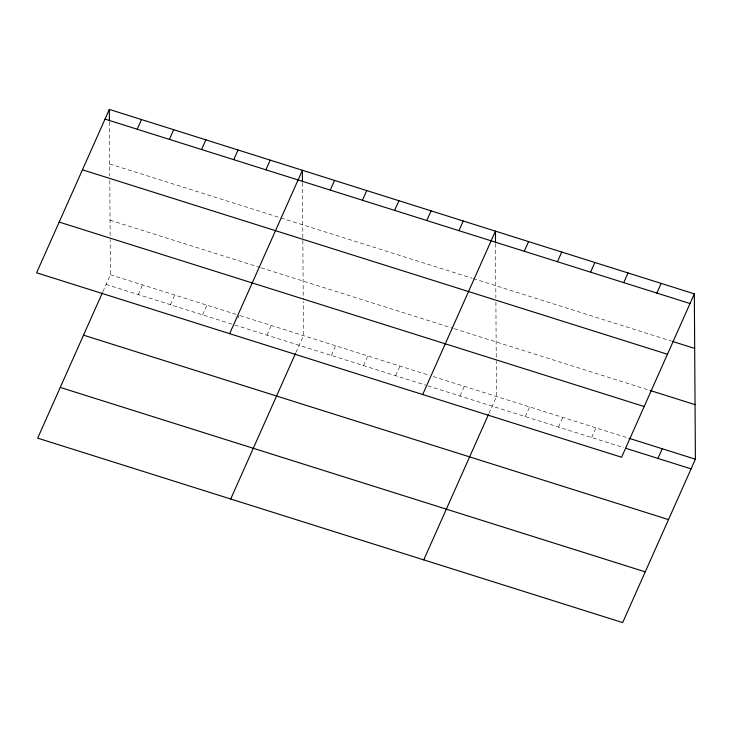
<?xml version="1.0" encoding="UTF-8"?>
<svg xmlns="http://www.w3.org/2000/svg" width="732" height="732" viewBox="0 0 732 732"><rect width="100%" height="100%" fill="white"/><g stroke="black" fill="none" stroke-linecap="round" stroke-linejoin="round"><path stroke-width="0.55" stroke-dasharray="3.66 2.75" d="M102.883 291.675L110.413 274.756L110.184 239.52M138.284 294.575L142.584 284.904M170.455 304.713L174.765 295.051M202.636 314.861L206.936 305.189M237.818 318.237L239.108 315.336M266.979 335.155L271.288 325.484M295.929 352.54L303.46 335.622L303.24 301.52M331.331 355.441L335.631 345.769M363.502 365.588L367.812 355.917M395.673 375.726L399.983 366.064M460.025 396.021L464.326 386.35M488.976 413.406L496.506 396.497L496.278 361.251M525.347 416.609L529.657 406.946M558.498 427.067L562.807 417.396M591.648 437.516L595.949 427.845M109.699 163.977L472.195 278.27M473.265 278.608L671.153 341.002M110.056 220.195L260.208 267.537M261.278 267.875L453.254 328.403M454.325 328.741L650.135 390.476M110.413 274.756L235.896 314.321M240.188 315.675L428.943 375.187M433.225 376.541L629.099 438.303M106.113 284.428L232.657 324.331M234.807 325.008L425.704 385.197M427.854 385.874L623.728 447.627M495.509 243.655L495.866 297.842M495.893 302.243L496.269 360.117M302.472 182.79L303.222 299.251M109.425 121.924L109.773 176.11M109.8 180.511L110.175 238.385"/><path stroke-width="1.1" d="M109.343 109.416L36.6 272.798L621.587 457.244L694.329 293.861L109.343 109.416L109.416 120.78M137.213 129.225L141.514 119.563M169.385 139.373L173.694 129.701M102.425 292.709L37.671 438.139L622.658 622.584L695.4 459.202L694.329 293.861M201.556 149.52L205.866 139.849M233.737 159.668L238.037 149.996M265.908 169.806L270.209 160.134M229.647 333.664L302.389 170.281L302.462 181.646M330.26 190.1L334.561 180.429M362.432 200.239L366.732 190.576M230.717 499.004L295.463 353.574M394.603 210.386L398.913 200.714M426.783 220.533L431.084 210.862M458.955 230.672L463.255 221.009M422.693 394.53L495.436 231.147L495.509 242.521M524.277 251.268L528.586 241.597M423.764 559.87L488.509 414.44M557.427 261.717L561.728 252.055M590.578 272.176L594.878 262.504M623.728 282.625L628.029 272.954M656.879 293.075L661.179 283.412M657.949 458.424L662.25 448.753M105.033 119.087L690.02 303.524M672.223 341.341L694.686 348.423M82.451 169.815L667.438 354.251M650.135 390.476L695.043 404.64M59.182 222.071L644.169 406.516M629.099 438.303L695.4 459.202M625.869 448.304L691.1 468.873M83.521 335.155L668.508 519.592M60.253 387.42L645.24 571.857"/></g></svg>
